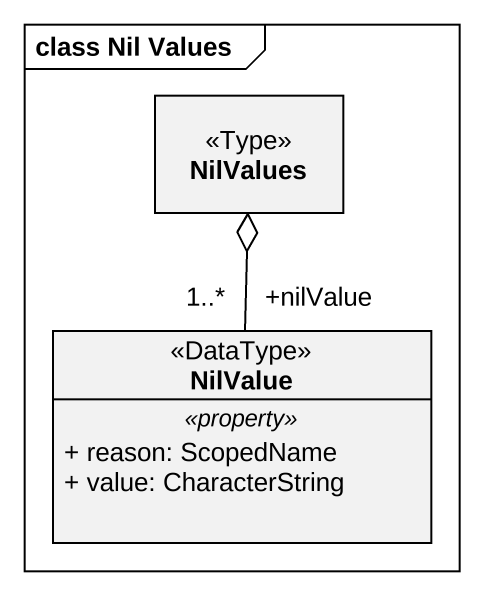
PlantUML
@startuml
mainframe class Nil Values
hide circle
hide empty members
skinparam classAttributeIconSize 0
class NilValues <<Type>>
class NilValue <<DataType>> {
  .. <<property>> ..
  + reason: ScopedName
  + value: CharacterString
}
NilValues o-- "+nilValue\n1..*" NilValue
@enduml
